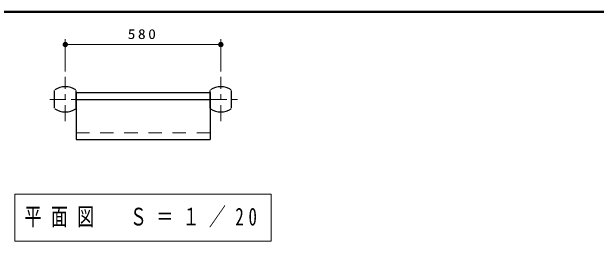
# Model space of a CAD drawing. Units: millimetres on the paper, scale 1:20. Extents: x -365 to 0, y -12 to 257.
# Drawn here: x -297.2 to -188.2, y 214.3 to 257 of the extents above; entities that cross this region are included whole.
import ezdxf

# ---------------------------------------------------------------- set-up
doc = ezdxf.new("R2010")
doc.units = ezdxf.units.MM
doc.linetypes.add('USER1', pattern=[4.5, 2.5, -2])
doc.linetypes.add('USER2', pattern=[6, 3, -1, 1, -1])
doc.layers.add('LY_1', color=7, linetype='Continuous', lineweight=13)
doc.layers.add('LY_3', color=7, linetype='Continuous', lineweight=13)
doc.styles.add('ＭＳ ゴシック', font='')
doc.styles.get('ＭＳ ゴシック').set_extended_font_data('MS Gothic')

# ---------------------------------------------------------------- blocks, each defined once
blk = doc.blocks.new('filled_dot')
at = {"color": 0, "linetype": 'Continuous', "lineweight": -2, "const_width": 1.25}
blk.add_lwpolyline([(-0.625, 0, 1), (0.625, 0, 1)], format="xyb", close=True, dxfattribs=at)

msp = doc.modelspace()

# ---------------------------------------------------------------- linework, layer by layer
at = {"layer": 'LY_1'}
for p, q in [((-287.238, 245.873), (-287.238, 251.886)), ((-258.238, 245.873), (-258.238, 251.886)), ((-287.238, 250.886), (-258.238, 250.886)), ((-296.638, 223.055), (-296.638, 214.255)), ((-248.838, 223.055), (-296.638, 223.055)), ((-248.838, 214.255), (-248.838, 223.055)), ((-296.638, 214.255), (-248.838, 214.255))]:
    msp.add_line(p, q, dxfattribs=at)
at = {"layer": 'LY_1', "linetype": 'USER2'}
for p, q in [((-287.238, 236.629), (-287.238, 244.873)), ((-258.238, 236.629), (-258.238, 244.873)), ((-290.122, 240.678), (-254.925, 240.678))]:
    msp.add_line(p, q, dxfattribs=at)
at = {"layer": 'LY_1', "lineweight": 25}
for p, q in [((-289.238, 239.035), (-289.238, 242.321)), ((-285.238, 239.035), (-285.238, 242.321)), ((-260.238, 239.035), (-260.238, 242.321)), ((-256.238, 239.035), (-256.238, 242.321)), ((-285.238, 241.977), (-260.238, 241.977)), ((-285.238, 241.977), (-285.238, 233.178)), ((-260.238, 241.977), (-260.238, 233.178)), ((-285.238, 240.678), (-260.238, 240.678)), ((-285.238, 233.178), (-260.238, 233.178))]:
    msp.add_line(p, q, dxfattribs=at)
at = {"layer": 'LY_1', "linetype": 'USER1'}
msp.add_line((-285.238, 234.477), (-260.238, 234.477), dxfattribs=at)
at = {"layer": 'LY_1', "lineweight": 25}
for centre, start, end in [((-287.238, 239.528), 56.47926, 123.52073), ((-258.238, 239.528), 56.47926, 123.52073), ((-287.238, 241.828), 236.47927, 303.52074), ((-258.238, 241.828), 236.47927, 303.52074)]:
    msp.add_arc(centre, 3.5, start, end, dxfattribs=at)
at = {"layer": 'LY_3', "lineweight": 50}
msp.add_line((0, 257), (-365, 257), dxfattribs=at)

# ---------------------------------------------------------------- block references
at = {"layer": 'LY_1', "xscale": 0.4, "yscale": 0.4}
msp.add_blockref('filled_dot', (-287.238, 250.886), dxfattribs=at)
at = {"layer": 'LY_1', "xscale": 0.4, "yscale": 0.4, "rotation": 180}
msp.add_blockref('filled_dot', (-258.238, 250.886), dxfattribs=at)

# ---------------------------------------------------------------- texts
at = {"layer": 'LY_1', "style": 'ＭＳ ゴシック'}
for s, insert, char_height, attachment_point in [('\\T1.33;\\W1.15;580', (-272.738, 251.886), 1.833, 8), ('\\T1.56;\\W0.7;平面図\u3000Ｓ＝１／20', (-272.738, 218.655), 3.299, 5)]:
    msp.add_mtext(s, dxfattribs=dict(at, insert=insert, char_height=char_height, attachment_point=attachment_point))

doc.saveas('drawing.dxf')
